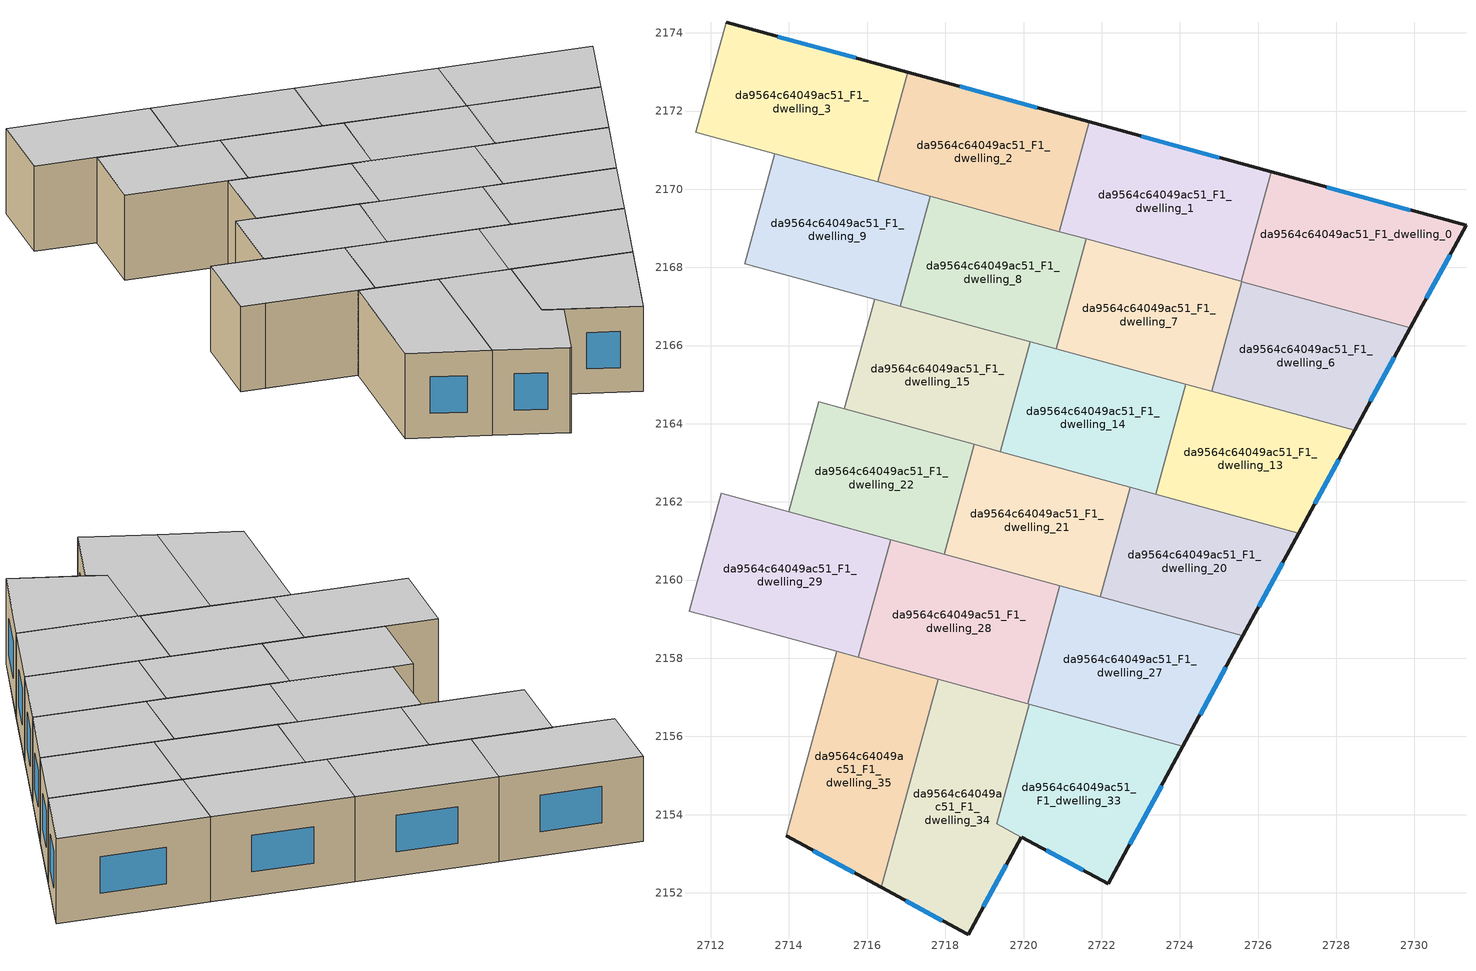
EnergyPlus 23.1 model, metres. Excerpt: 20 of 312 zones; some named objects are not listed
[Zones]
da9564c64049ac51_F1_dwelling_0
 floor to da9564c64049ac51_F0_dwelling_0 (EU_floor_Construction): 2731.32,2169.08 2729.9,2166.46 2725.57,2167.64 2726.34,2170.45 z3
 wall outside (EU_wall_Construction): 2729.9,2166.46 2731.32,2169.08 2726.34,2170.45 z3:6
 wall to da9564c64049ac51_F1_dwelling_1 (EU_wall_Construction): 2726.34,2170.45 2725.57,2167.64 z3:6
 wall to da9564c64049ac51_F1_dwelling_6 (EU_wall_Construction): 2725.58,2167.64 2729.9,2166.46 z3:6
 wall to da9564c64049ac51_F1_dwelling_7 (EU_wall_Construction): 2725.57,2167.64 2725.58,2167.64 z3:6
 window (EU_Window_Construction): 2730.3,2167.2 2730.91,2168.33 / 2729.9,2169.47 2727.76,2170.05 z3.86:5.14
 ceiling to da9564c64049ac51_F2_dwelling_0 (EU_floor_Construction): 2729.9,2166.46 2731.32,2169.08 2726.34,2170.45 2725.57,2167.64 z6
da9564c64049ac51_F1_dwelling_1
 floor to da9564c64049ac51_F0_dwelling_1 (EU_floor_Construction): 2726.34,2170.45 2725.57,2167.64 2720.91,2168.91 2721.68,2171.72 z3
 wall outside (EU_wall_Construction): 2726.34,2170.45 2721.68,2171.72 z3:6
 wall to da9564c64049ac51_F1_dwelling_2 (EU_wall_Construction): 2721.68,2171.72 2720.91,2168.91 z3:6
 wall to da9564c64049ac51_F1_dwelling_7 (EU_wall_Construction): 2721.6,2168.73 2725.57,2167.64 z3:6
 wall to da9564c64049ac51_F1_dwelling_8 (EU_wall_Construction): 2720.92,2168.91 2721.6,2168.73 z3:6
 window (EU_Window_Construction): 2725.01,2170.81 2723.01,2171.36 z3.86:5.14
 ceiling to da9564c64049ac51_F2_dwelling_1 (EU_floor_Construction): 2725.57,2167.64 2726.34,2170.45 2721.68,2171.72 2720.91,2168.91 z6
da9564c64049ac51_F1_dwelling_13
 floor to da9564c64049ac51_F0_dwelling_13 (EU_floor_Construction): 2728.47,2163.83 2727.04,2161.2 2723.39,2162.2 2724.16,2165.01 z3
 wall outside (EU_wall_Construction): 2727.04,2161.2 2728.47,2163.83 z3:6
 wall to da9564c64049ac51_F1_dwelling_14 (EU_wall_Construction): 2724.16,2165.01 2723.39,2162.2 z3:6
 wall to da9564c64049ac51_F1_dwelling_20 (EU_wall_Construction): 2723.39,2162.2 2727.04,2161.2 z3:6
 wall to da9564c64049ac51_F1_dwelling_6 (EU_wall_Construction): 2728.47,2163.83 2724.81,2164.83 z3:6
 wall to da9564c64049ac51_F1_dwelling_7 (EU_wall_Construction): 2724.81,2164.83 2724.16,2165.01 z3:6
 window (EU_Window_Construction): 2727.45,2161.95 2728.06,2163.08 z3.86:5.14
 ceiling to da9564c64049ac51_F2_dwelling_13 (EU_floor_Construction): 2727.04,2161.2 2728.47,2163.83 2724.16,2165.01 2723.39,2162.2 z6
da9564c64049ac51_F1_dwelling_14
 floor to da9564c64049ac51_F0_dwelling_14 (EU_floor_Construction): 2724.16,2165.01 2723.39,2162.2 2719.4,2163.29 2720.17,2166.1 z3
 wall to da9564c64049ac51_F1_dwelling_15 (EU_wall_Construction): 2720.17,2166.1 2719.4,2163.29 z3:6
 wall to da9564c64049ac51_F1_dwelling_21 (EU_wall_Construction): 2719.4,2163.29 2722.73,2162.38 z3:6
 wall to da9564c64049ac51_F1_dwelling_7 (EU_wall_Construction): 2724.16,2165.01 2720.83,2165.92 z3:6
 wall to da9564c64049ac51_F1_dwelling_20 (EU_wall_Construction): 2722.73,2162.38 2723.39,2162.2 z3:6
 wall to da9564c64049ac51_F1_dwelling_8 (EU_wall_Construction): 2720.83,2165.92 2720.17,2166.1 z3:6
 ceiling to da9564c64049ac51_F2_dwelling_14 (EU_floor_Construction): 2723.39,2162.2 2724.16,2165.01 2720.17,2166.1 2719.4,2163.29 z6
da9564c64049ac51_F1_dwelling_15
 floor to da9564c64049ac51_F0_dwelling_15 (EU_floor_Construction): 2720.17,2166.1 2719.4,2163.29 2715.42,2164.38 2716.19,2167.19 z3
 wall to da9564c64049ac51_F1_dwelling_16 (EU_wall_Construction): 2716.19,2167.19 2715.42,2164.38 z3:6
 wall to da9564c64049ac51_F1_dwelling_22 (EU_wall_Construction): 2715.42,2164.38 2718.74,2163.47 z3:6
 wall to da9564c64049ac51_F1_dwelling_8 (EU_wall_Construction): 2720.17,2166.1 2716.85,2167.01 z3:6
 wall to da9564c64049ac51_F1_dwelling_21 (EU_wall_Construction): 2718.74,2163.47 2719.4,2163.29 z3:6
 wall to da9564c64049ac51_F1_dwelling_9 (EU_wall_Construction): 2716.85,2167.01 2716.19,2167.19 z3:6
 ceiling to da9564c64049ac51_F2_dwelling_15 (EU_floor_Construction): 2719.4,2163.29 2720.17,2166.1 2716.19,2167.19 2715.42,2164.38 z6
da9564c64049ac51_F1_dwelling_2
 floor to da9564c64049ac51_F0_dwelling_2 (EU_floor_Construction): 2721.68,2171.72 2720.91,2168.91 2716.27,2170.19 2717.03,2173 z3
 wall outside (EU_wall_Construction): 2721.68,2171.72 2717.03,2173 z3:6
 wall to da9564c64049ac51_F1_dwelling_3 (EU_wall_Construction): 2717.03,2173 2716.27,2170.19 z3:6
 wall to da9564c64049ac51_F1_dwelling_8 (EU_wall_Construction): 2717.62,2169.82 2720.91,2168.91 z3:6
 wall to da9564c64049ac51_F1_dwelling_9 (EU_wall_Construction): 2716.27,2170.19 2717.62,2169.82 z3:6
 window (EU_Window_Construction): 2720.35,2172.09 2718.36,2172.63 z3.86:5.14
 ceiling to da9564c64049ac51_F2_dwelling_2 (EU_floor_Construction): 2720.91,2168.91 2721.68,2171.72 2717.03,2173 2716.27,2170.19 z6
da9564c64049ac51_F1_dwelling_20
 floor to da9564c64049ac51_F0_dwelling_20 (EU_floor_Construction): 2727.04,2161.2 2725.61,2158.57 2721.96,2159.57 2722.73,2162.38 z3
 wall outside (EU_wall_Construction): 2725.61,2158.57 2727.04,2161.2 z3:6
 wall to da9564c64049ac51_F1_dwelling_21 (EU_wall_Construction): 2722.73,2162.38 2721.96,2159.57 z3:6
 wall to da9564c64049ac51_F1_dwelling_27 (EU_wall_Construction): 2721.96,2159.57 2725.61,2158.57 z3:6
 window (EU_Window_Construction): 2726.02,2159.32 2726.63,2160.45 z3.86:5.14
 ceiling to da9564c64049ac51_F2_dwelling_20 (EU_floor_Construction): 2725.61,2158.57 2727.04,2161.2 2722.73,2162.38 2721.96,2159.57 z6
da9564c64049ac51_F1_dwelling_21
 floor to da9564c64049ac51_F0_dwelling_21 (EU_floor_Construction): 2722.73,2162.38 2721.96,2159.57 2717.97,2160.66 2718.74,2163.47 z3
 wall to da9564c64049ac51_F1_dwelling_22 (EU_wall_Construction): 2718.74,2163.47 2717.97,2160.66 z3:6
 wall to da9564c64049ac51_F1_dwelling_28 (EU_wall_Construction): 2717.97,2160.66 2720.93,2159.85 z3:6
 wall to da9564c64049ac51_F1_dwelling_27 (EU_wall_Construction): 2720.93,2159.85 2721.96,2159.57 z3:6
 ceiling to da9564c64049ac51_F2_dwelling_21 (EU_floor_Construction): 2721.96,2159.57 2722.73,2162.38 2718.74,2163.47 2717.97,2160.66 z6
da9564c64049ac51_F1_dwelling_22
 floor to da9564c64049ac51_F0_dwelling_22 (EU_floor_Construction): 2718.74,2163.47 2717.97,2160.66 2713.99,2161.75 2714.76,2164.56 z3
 wall to da9564c64049ac51_F1_dwelling_23 (EU_wall_Construction): 2714.76,2164.56 2713.99,2161.75 z3:6
 wall to da9564c64049ac51_F1_dwelling_29 (EU_wall_Construction): 2713.99,2161.75 2716.6,2161.04 z3:6
 wall to da9564c64049ac51_F1_dwelling_16 (EU_wall_Construction): 2715.42,2164.38 2714.76,2164.56 z3:6
 wall to da9564c64049ac51_F1_dwelling_28 (EU_wall_Construction): 2716.6,2161.04 2717.98,2160.66 z3:6
 ceiling to da9564c64049ac51_F2_dwelling_22 (EU_floor_Construction): 2717.97,2160.66 2718.74,2163.47 2714.76,2164.56 2713.99,2161.75 z6
da9564c64049ac51_F1_dwelling_27
 floor to da9564c64049ac51_F0_dwelling_27 (EU_floor_Construction): 2725.61,2158.57 2724.08,2155.75 2720.1,2156.84 2720.93,2159.85 z3
 wall outside (EU_wall_Construction): 2724.08,2155.75 2725.61,2158.57 z3:6
 wall to da9564c64049ac51_F1_dwelling_28 (EU_wall_Construction): 2720.93,2159.85 2720.1,2156.84 z3:6
 wall to da9564c64049ac51_F1_dwelling_33 (EU_wall_Construction): 2720.15,2156.82 2724.08,2155.75 z3:6
 wall to da9564c64049ac51_F1_dwelling_34 (EU_wall_Construction): 2720.1,2156.84 2720.15,2156.82 z3:6
 window (EU_Window_Construction): 2724.52,2156.55 2725.17,2157.76 z3.86:5.14
 ceiling to da9564c64049ac51_F2_dwelling_27 (EU_floor_Construction): 2724.08,2155.75 2725.61,2158.57 2720.93,2159.85 2720.1,2156.84 z6
da9564c64049ac51_F1_dwelling_28
 floor to da9564c64049ac51_F0_dwelling_28 (EU_floor_Construction): 2720.93,2159.85 2720.1,2156.84 2715.77,2158.02 2716.6,2161.04 z3
 wall to da9564c64049ac51_F1_dwelling_29 (EU_wall_Construction): 2716.6,2161.04 2715.77,2158.02 z3:6
 wall to da9564c64049ac51_F1_dwelling_34 (EU_wall_Construction): 2717.82,2157.46 2720.1,2156.84 z3:6
 wall to da9564c64049ac51_F1_dwelling_35 (EU_wall_Construction): 2715.77,2158.02 2717.82,2157.46 z3:6
 ceiling to da9564c64049ac51_F2_dwelling_28 (EU_floor_Construction): 2720.1,2156.84 2720.93,2159.85 2716.6,2161.04 2715.77,2158.02 z6
da9564c64049ac51_F1_dwelling_29
 floor to da9564c64049ac51_F0_dwelling_29 (EU_floor_Construction): 2716.6,2161.04 2715.77,2158.02 2711.44,2159.21 2712.27,2162.22 z3
 wall to da9564c64049ac51_F1_dwelling_30 (EU_wall_Construction): 2712.27,2162.22 2711.44,2159.21 z3:6
 wall to da9564c64049ac51_F1_dwelling_36 (EU_wall_Construction): 2712.23,2158.99 2715.22,2158.17 z3:6
 wall to da9564c64049ac51_F1_dwelling_23 (EU_wall_Construction): 2713.99,2161.75 2712.27,2162.22 z3:6
 wall to da9564c64049ac51_F1_dwelling_37 (EU_wall_Construction): 2711.44,2159.21 2712.23,2158.99 z3:6
 wall to da9564c64049ac51_F1_dwelling_35 (EU_wall_Construction): 2715.22,2158.17 2715.77,2158.02 z3:6
 ceiling to da9564c64049ac51_F2_dwelling_29 (EU_floor_Construction): 2715.77,2158.02 2716.6,2161.04 2712.27,2162.22 2711.44,2159.21 z6
da9564c64049ac51_F1_dwelling_3
 floor to da9564c64049ac51_F0_dwelling_3 (EU_floor_Construction): 2717.03,2173 2716.27,2170.19 2711.62,2171.46 2712.39,2174.27 z3
 wall outside (EU_wall_Construction): 2717.03,2173 2712.39,2174.27 z3:6
 wall to da9564c64049ac51_F1_dwelling_4 (EU_wall_Construction): 2712.39,2174.27 2711.62,2171.46 z3:6
 wall to da9564c64049ac51_F1_dwelling_10 (EU_wall_Construction): 2711.62,2171.46 2713.63,2170.91 z3:6
 wall to da9564c64049ac51_F1_dwelling_9 (EU_wall_Construction): 2713.63,2170.91 2716.27,2170.19 z3:6
 window (EU_Window_Construction): 2715.71,2173.36 2713.72,2173.91 z3.86:5.14
 ceiling to da9564c64049ac51_F2_dwelling_3 (EU_floor_Construction): 2716.27,2170.19 2717.03,2173 2712.39,2174.27 2711.62,2171.46 z6
da9564c64049ac51_F1_dwelling_33
 floor to da9564c64049ac51_F0_dwelling_33 (EU_floor_Construction): 2724.08,2155.75 2722.17,2152.23 2719.31,2153.76 2720.15,2156.82 z3
 wall outside (EU_wall_Construction): 2719.95,2153.42 2722.17,2152.23 2724.08,2155.75 z3:6
 wall to da9564c64049ac51_F1_dwelling_34 (EU_wall_Construction): 2719.31,2153.76 2719.95,2153.42 / 2720.15,2156.82 2719.32,2153.77 z3:6
 window (EU_Window_Construction): 2722.71,2153.24 2723.53,2154.74 / 2720.58,2153.08 2721.53,2152.57 z3.86:5.14
 ceiling to da9564c64049ac51_F2_dwelling_33 (EU_floor_Construction): 2722.17,2152.23 2724.08,2155.75 2720.15,2156.82 2719.31,2153.76 z6
da9564c64049ac51_F1_dwelling_34
 floor to da9564c64049ac51_F0_dwelling_34 (EU_floor_Construction): 2720.15,2156.82 2719.31,2153.76 2719.95,2153.42 2718.59,2150.93 2718.54,2150.95 2716.36,2152.14 2717.82,2157.46 z3
 wall outside (EU_wall_Construction): 2716.36,2152.14 2718.54,2150.95 2718.59,2150.93 2719.95,2153.42 z3:6
 wall to da9564c64049ac51_F1_dwelling_35 (EU_wall_Construction): 2717.82,2157.46 2716.36,2152.14 z3:6
 window (EU_Window_Construction): 2716.99,2151.8 2717.92,2151.29 / 2718.97,2151.64 2719.56,2152.71 z3.86:5.14
 ceiling to da9564c64049ac51_F2_dwelling_34 (EU_floor_Construction): 2718.59,2150.93 2719.95,2153.42 2719.31,2153.76 2720.15,2156.82 2717.82,2157.46 2716.36,2152.14 2718.54,2150.95 z6
da9564c64049ac51_F1_dwelling_35
 floor to da9564c64049ac51_F0_dwelling_35 (EU_floor_Construction): 2717.82,2157.46 2716.36,2152.14 2713.93,2153.46 2715.22,2158.17 z3
 wall outside (EU_wall_Construction): 2713.93,2153.46 2716.36,2152.14 z3:6
 wall to da9564c64049ac51_F1_dwelling_36 (EU_wall_Construction): 2715.22,2158.17 2713.93,2153.46 z3:6
 window (EU_Window_Construction): 2714.63,2153.08 2715.67,2152.51 z3.86:5.14
 ceiling to da9564c64049ac51_F2_dwelling_35 (EU_floor_Construction): 2716.36,2152.14 2717.82,2157.46 2715.22,2158.17 2713.93,2153.46 z6
da9564c64049ac51_F1_dwelling_6
 floor to da9564c64049ac51_F0_dwelling_6 (EU_floor_Construction): 2729.9,2166.46 2728.47,2163.83 2724.81,2164.83 2725.58,2167.64 z3
 wall outside (EU_wall_Construction): 2728.47,2163.83 2729.9,2166.46 z3:6
 wall to da9564c64049ac51_F1_dwelling_7 (EU_wall_Construction): 2725.58,2167.64 2724.81,2164.83 z3:6
 window (EU_Window_Construction): 2728.88,2164.58 2729.49,2165.7 z3.86:5.14
 ceiling to da9564c64049ac51_F2_dwelling_6 (EU_floor_Construction): 2728.47,2163.83 2729.9,2166.46 2725.58,2167.64 2724.81,2164.83 z6
da9564c64049ac51_F1_dwelling_7
 floor to da9564c64049ac51_F0_dwelling_7 (EU_floor_Construction): 2725.58,2167.64 2724.81,2164.83 2720.83,2165.92 2721.6,2168.73 z3
 wall to da9564c64049ac51_F1_dwelling_8 (EU_wall_Construction): 2721.6,2168.73 2720.83,2165.92 z3:6
 ceiling to da9564c64049ac51_F2_dwelling_7 (EU_floor_Construction): 2724.81,2164.83 2725.58,2167.64 2721.6,2168.73 2720.83,2165.92 z6
da9564c64049ac51_F1_dwelling_8
 floor to da9564c64049ac51_F0_dwelling_8 (EU_floor_Construction): 2721.6,2168.73 2720.83,2165.92 2716.85,2167.01 2717.62,2169.82 z3
 wall to da9564c64049ac51_F1_dwelling_9 (EU_wall_Construction): 2717.62,2169.82 2716.85,2167.01 z3:6
 ceiling to da9564c64049ac51_F2_dwelling_8 (EU_floor_Construction): 2720.83,2165.92 2721.6,2168.73 2717.62,2169.82 2716.85,2167.01 z6
da9564c64049ac51_F1_dwelling_9
 floor to da9564c64049ac51_F0_dwelling_9 (EU_floor_Construction): 2717.62,2169.82 2716.85,2167.01 2712.86,2168.1 2713.63,2170.91 z3
 wall to da9564c64049ac51_F1_dwelling_10 (EU_wall_Construction): 2713.63,2170.91 2712.86,2168.1 z3:6
 wall to da9564c64049ac51_F1_dwelling_16 (EU_wall_Construction): 2712.86,2168.1 2716.19,2167.19 z3:6
 ceiling to da9564c64049ac51_F2_dwelling_9 (EU_floor_Construction): 2716.85,2167.01 2717.62,2169.82 2713.63,2170.91 2712.86,2168.1 z6
[Building]
EU S2 Campaign: North Axis=0; Terrain=City; Solar Distribution=FullExterior
[Site:Location]
Helsinki-Vantaa.AP: Latitude=60.317; Longitude=24.963; Time Zone=2; Elevation=54.6
[SizingPeriod:WeatherFileDays]
AnnualSizingPeriod: Begin Month=1; Begin Day of Month=1; End Month=12; End Day of Month=31; Day of Week for Start Day=Monday; Use Weather File Daylight Saving Period=No; Use Weather File Rain and Snow Indicators=No
[MATERIAL]
EU_InternalMass_Material: Roughness=MediumRough; Thickness=0.1; Conductivity=1; Density=1800; Specific Heat=900; Thermal Absorptance=0.9; Solar Absorptance=0.7; Visible Absorptance=0.7
[MATERIAL:NOMASS] Roughness=MediumRough; Thermal Absorptance=0.9; Solar Absorptance=0.7; Visible Absorptance=0.7
Name | Thermal Resistance
EU_wall_NoMass | 5.91765
EU_floor_NoMass | 6.2875
[WINDOWMATERIAL:SIMPLEGLAZINGSYSTEM]
EU_Window_SimpleGlazing: UFactor=0.994035; Solar Heat Gain Coefficient=0.7; Visible Transmittance=0.7
[CONSTRUCTION]
EU_wall_Construction: EU_wall_NoMass
EU_floor_Construction: EU_floor_NoMass
EU_Window_Construction: EU_Window_SimpleGlazing
EU_InternalMass_Construction: EU_InternalMass_Material
[ZONE] Type=1; Multiplier=1; Ceiling Height=autocalculate; Floor Area=autocalculate; Part of Total Floor Area=Yes
Name | Volume
da9564c64049ac51_F1_dwelling_0; da9564c64049ac51_F1_dwelling_29 | 42.09375
da9564c64049ac51_F1_dwelling_1 | 42.0894
da9564c64049ac51_F1_dwelling_13 | 36.0894
da9564c64049ac51_F1_dwelling_14; da9564c64049ac51_F1_dwelling_20 | 36.0798
da9564c64049ac51_F1_dwelling_15 | 36.0864
da9564c64049ac51_F1_dwelling_2 | 42.0967
da9564c64049ac51_F1_dwelling_21; da9564c64049ac51_F1_dwelling_8 | 36.0791
da9564c64049ac51_F1_dwelling_22; da9564c64049ac51_F1_dwelling_9 | 36.082
da9564c64049ac51_F1_dwelling_27; da9564c64049ac51_F1_dwelling_3 | 42.0923
da9564c64049ac51_F1_dwelling_28 | 42.0842
da9564c64049ac51_F1_dwelling_33 | 38.8315
da9564c64049ac51_F1_dwelling_34 | 45.3457
da9564c64049ac51_F1_dwelling_35 | 42.0813
da9564c64049ac51_F1_dwelling_6 | 36.085
da9564c64049ac51_F1_dwelling_7 | 36.0828
[INTERNALMASS] Construction=EU_InternalMass_Construction
Name | Zone or ZoneList | Surface Area
da9564c64049ac51_F1_dwelling_0_EU_InternalMass | da9564c64049ac51_F1_dwelling_0 | 14.0312
da9564c64049ac51_F1_dwelling_1_EU_InternalMass | da9564c64049ac51_F1_dwelling_1 | 14.03
da9564c64049ac51_F1_dwelling_2_EU_InternalMass | da9564c64049ac51_F1_dwelling_2 | 14.0321
da9564c64049ac51_F1_dwelling_3_EU_InternalMass | da9564c64049ac51_F1_dwelling_3 | 14.0306
da9564c64049ac51_F1_dwelling_6_EU_InternalMass | da9564c64049ac51_F1_dwelling_6 | 12.0285
da9564c64049ac51_F1_dwelling_7_EU_InternalMass | da9564c64049ac51_F1_dwelling_7 | 12.0272
da9564c64049ac51_F1_dwelling_8_EU_InternalMass | da9564c64049ac51_F1_dwelling_8 | 12.0265
da9564c64049ac51_F1_dwelling_9_EU_InternalMass | da9564c64049ac51_F1_dwelling_9 | 12.0272
da9564c64049ac51_F1_dwelling_13_EU_InternalMass | da9564c64049ac51_F1_dwelling_13 | 12.0296
da9564c64049ac51_F1_dwelling_14_EU_InternalMass | da9564c64049ac51_F1_dwelling_14 | 12.0265
da9564c64049ac51_F1_dwelling_15_EU_InternalMass | da9564c64049ac51_F1_dwelling_15 | 12.0288
da9564c64049ac51_F1_dwelling_20_EU_InternalMass | da9564c64049ac51_F1_dwelling_20 | 12.0271
da9564c64049ac51_F1_dwelling_21_EU_InternalMass | da9564c64049ac51_F1_dwelling_21 | 12.0265
da9564c64049ac51_F1_dwelling_22_EU_InternalMass | da9564c64049ac51_F1_dwelling_22 | 12.0272
da9564c64049ac51_F1_dwelling_27_EU_InternalMass | da9564c64049ac51_F1_dwelling_27 | 14.0305
da9564c64049ac51_F1_dwelling_28_EU_InternalMass | da9564c64049ac51_F1_dwelling_28 | 14.0282
da9564c64049ac51_F1_dwelling_29_EU_InternalMass | da9564c64049ac51_F1_dwelling_29 | 14.0312
da9564c64049ac51_F1_dwelling_33_EU_InternalMass | da9564c64049ac51_F1_dwelling_33 | 12.9421
da9564c64049ac51_F1_dwelling_34_EU_InternalMass | da9564c64049ac51_F1_dwelling_34 | 15.1153
da9564c64049ac51_F1_dwelling_35_EU_InternalMass | da9564c64049ac51_F1_dwelling_35 | 14.0273
[OTHEREQUIPMENT] Fuel Type=Electricity; Design Level Calculation Method=Watts/Area; Power per Zone Floor Area=1; Fraction Latent=0; Fraction Radiant=0; Fraction Lost=0; Carbon Dioxide Generation Rate=0; EndUse Subcategory=EU_Step8_InternalGains
Name | Zone or ZoneList or Space or SpaceList | Schedule
EU_Step8_InternalGain_da9564c64049ac51_F1_dwelling_0_f000 | da9564c64049ac51_F1_dwelling_0 | EU_Step8_GainSchedule_da9564c64049ac51_F1_dwelling_0_f000
EU_Step8_InternalGain_da9564c64049ac51_F1_dwelling_1_f000 | da9564c64049ac51_F1_dwelling_1 | EU_Step8_GainSchedule_da9564c64049ac51_F1_dwelling_1_f000
EU_Step8_InternalGain_da9564c64049ac51_F1_dwelling_2_f000 | da9564c64049ac51_F1_dwelling_2 | EU_Step8_GainSchedule_da9564c64049ac51_F1_dwelling_2_f000
EU_Step8_InternalGain_da9564c64049ac51_F1_dwelling_3_f000 | da9564c64049ac51_F1_dwelling_3 | EU_Step8_GainSchedule_da9564c64049ac51_F1_dwelling_3_f000
EU_Step8_InternalGain_da9564c64049ac51_F1_dwelling_6_f000 | da9564c64049ac51_F1_dwelling_6 | EU_Step8_GainSchedule_da9564c64049ac51_F1_dwelling_6_f000
EU_Step8_InternalGain_da9564c64049ac51_F1_dwelling_7_f000 | da9564c64049ac51_F1_dwelling_7 | EU_Step8_GainSchedule_da9564c64049ac51_F1_dwelling_7_f000
EU_Step8_InternalGain_da9564c64049ac51_F1_dwelling_8_f000 | da9564c64049ac51_F1_dwelling_8 | EU_Step8_GainSchedule_da9564c64049ac51_F1_dwelling_8_f000
EU_Step8_InternalGain_da9564c64049ac51_F1_dwelling_9_f000 | da9564c64049ac51_F1_dwelling_9 | EU_Step8_GainSchedule_da9564c64049ac51_F1_dwelling_9_f000
EU_Step8_InternalGain_da9564c64049ac51_F1_dwelling_13_f000 | da9564c64049ac51_F1_dwelling_13 | EU_Step8_GainSchedule_da9564c64049ac51_F1_dwelling_13_f000
EU_Step8_InternalGain_da9564c64049ac51_F1_dwelling_14_f000 | da9564c64049ac51_F1_dwelling_14 | EU_Step8_GainSchedule_da9564c64049ac51_F1_dwelling_14_f000
EU_Step8_InternalGain_da9564c64049ac51_F1_dwelling_15_f000 | da9564c64049ac51_F1_dwelling_15 | EU_Step8_GainSchedule_da9564c64049ac51_F1_dwelling_15_f000
EU_Step8_InternalGain_da9564c64049ac51_F1_dwelling_20_f000 | da9564c64049ac51_F1_dwelling_20 | EU_Step8_GainSchedule_da9564c64049ac51_F1_dwelling_20_f000
EU_Step8_InternalGain_da9564c64049ac51_F1_dwelling_21_f000 | da9564c64049ac51_F1_dwelling_21 | EU_Step8_GainSchedule_da9564c64049ac51_F1_dwelling_21_f000
EU_Step8_InternalGain_da9564c64049ac51_F1_dwelling_22_f000 | da9564c64049ac51_F1_dwelling_22 | EU_Step8_GainSchedule_da9564c64049ac51_F1_dwelling_22_f000
EU_Step8_InternalGain_da9564c64049ac51_F1_dwelling_27_f000 | da9564c64049ac51_F1_dwelling_27 | EU_Step8_GainSchedule_da9564c64049ac51_F1_dwelling_27_f000
EU_Step8_InternalGain_da9564c64049ac51_F1_dwelling_28_f000 | da9564c64049ac51_F1_dwelling_28 | EU_Step8_GainSchedule_da9564c64049ac51_F1_dwelling_28_f000
EU_Step8_InternalGain_da9564c64049ac51_F1_dwelling_29_f000 | da9564c64049ac51_F1_dwelling_29 | EU_Step8_GainSchedule_da9564c64049ac51_F1_dwelling_29_f000
EU_Step8_InternalGain_da9564c64049ac51_F1_dwelling_33_f000 | da9564c64049ac51_F1_dwelling_33 | EU_Step8_GainSchedule_da9564c64049ac51_F1_dwelling_33_f000
EU_Step8_InternalGain_da9564c64049ac51_F1_dwelling_34_f000 | da9564c64049ac51_F1_dwelling_34 | EU_Step8_GainSchedule_da9564c64049ac51_F1_dwelling_34_f000
EU_Step8_InternalGain_da9564c64049ac51_F1_dwelling_35_f000 | da9564c64049ac51_F1_dwelling_35 | EU_Step8_GainSchedule_da9564c64049ac51_F1_dwelling_35_f000
[ZONEVENTILATION:DESIGNFLOWRATE] Schedule=EU_AlwaysOn; Design Flow Rate Calculation Method=AirChanges/Hour; Air Changes per Hour=0.596421; Ventilation Type=Natural; Fan Pressure Rise=0; Fan Total Efficiency=1; Constant Term Coefficient=1; Temperature Term Coefficient=0; Velocity Term Coefficient=0; Velocity Squared Term Coefficient=0; Minimum Indoor Temperature=-100; Maximum Indoor Temperature=100; Delta Temperature=-100; Minimum Outdoor Temperature=-100; Maximum Outdoor Temperature=100; Maximum Wind Speed=40
Name | Zone or ZoneList or Space or SpaceList
EU_ConstantAir_da9564c64049ac51_F1_dwelling_0 | da9564c64049ac51_F1_dwelling_0
EU_ConstantAir_da9564c64049ac51_F1_dwelling_1 | da9564c64049ac51_F1_dwelling_1
EU_ConstantAir_da9564c64049ac51_F1_dwelling_2 | da9564c64049ac51_F1_dwelling_2
EU_ConstantAir_da9564c64049ac51_F1_dwelling_3 | da9564c64049ac51_F1_dwelling_3
EU_ConstantAir_da9564c64049ac51_F1_dwelling_6 | da9564c64049ac51_F1_dwelling_6
EU_ConstantAir_da9564c64049ac51_F1_dwelling_7 | da9564c64049ac51_F1_dwelling_7
EU_ConstantAir_da9564c64049ac51_F1_dwelling_8 | da9564c64049ac51_F1_dwelling_8
EU_ConstantAir_da9564c64049ac51_F1_dwelling_9 | da9564c64049ac51_F1_dwelling_9
EU_ConstantAir_da9564c64049ac51_F1_dwelling_13 | da9564c64049ac51_F1_dwelling_13
EU_ConstantAir_da9564c64049ac51_F1_dwelling_14 | da9564c64049ac51_F1_dwelling_14
EU_ConstantAir_da9564c64049ac51_F1_dwelling_15 | da9564c64049ac51_F1_dwelling_15
EU_ConstantAir_da9564c64049ac51_F1_dwelling_20 | da9564c64049ac51_F1_dwelling_20
EU_ConstantAir_da9564c64049ac51_F1_dwelling_21 | da9564c64049ac51_F1_dwelling_21
EU_ConstantAir_da9564c64049ac51_F1_dwelling_22 | da9564c64049ac51_F1_dwelling_22
EU_ConstantAir_da9564c64049ac51_F1_dwelling_27 | da9564c64049ac51_F1_dwelling_27
EU_ConstantAir_da9564c64049ac51_F1_dwelling_28 | da9564c64049ac51_F1_dwelling_28
EU_ConstantAir_da9564c64049ac51_F1_dwelling_29 | da9564c64049ac51_F1_dwelling_29
EU_ConstantAir_da9564c64049ac51_F1_dwelling_33 | da9564c64049ac51_F1_dwelling_33
EU_ConstantAir_da9564c64049ac51_F1_dwelling_34 | da9564c64049ac51_F1_dwelling_34
EU_ConstantAir_da9564c64049ac51_F1_dwelling_35 | da9564c64049ac51_F1_dwelling_35
[HVACTEMPLATE:ZONE:IDEALLOADSAIRSYSTEM] System Availability Schedule=EU_AlwaysOn; Maximum Heating Supply Air Temperature=50; Minimum Cooling Supply Air Temperature=13; Maximum Heating Supply Air Humidity Ratio=0.0156; Minimum Cooling Supply Air Humidity Ratio=0.0077; Heating Limit=NoLimit; Cooling Limit=NoLimit; Heating Availability Schedule=EU_AlwaysOn; Cooling Availability Schedule=EU_CoolingOff; Dehumidification Control Type=ConstantSensibleHeatRatio; Cooling Sensible Heat Ratio=0.7; Dehumidification Setpoint=60; Humidification Control Type=None; Humidification Setpoint=30; Outdoor Air Method=None; Outdoor Air Flow Rate per Person=0.00944; Outdoor Air Flow Rate per Zone Floor Area=0; Outdoor Air Flow Rate per Zone=0; Demand Controlled Ventilation Type=None; Outdoor Air Economizer Type=NoEconomizer; Heat Recovery Type=None; Sensible Heat Recovery Effectiveness=0.7; Latent Heat Recovery Effectiveness=0.65
Name | Template Thermostat
da9564c64049ac51_F1_dwelling_0 | EU_HeatOnly_da9564c64049ac51_F1_dwelling_0
da9564c64049ac51_F1_dwelling_1 | EU_HeatOnly_da9564c64049ac51_F1_dwelling_1
da9564c64049ac51_F1_dwelling_2 | EU_HeatOnly_da9564c64049ac51_F1_dwelling_2
da9564c64049ac51_F1_dwelling_3 | EU_HeatOnly_da9564c64049ac51_F1_dwelling_3
da9564c64049ac51_F1_dwelling_6 | EU_HeatOnly_da9564c64049ac51_F1_dwelling_6
da9564c64049ac51_F1_dwelling_7 | EU_HeatOnly_da9564c64049ac51_F1_dwelling_7
da9564c64049ac51_F1_dwelling_8 | EU_HeatOnly_da9564c64049ac51_F1_dwelling_8
da9564c64049ac51_F1_dwelling_9 | EU_HeatOnly_da9564c64049ac51_F1_dwelling_9
da9564c64049ac51_F1_dwelling_13 | EU_HeatOnly_da9564c64049ac51_F1_dwelling_13
da9564c64049ac51_F1_dwelling_14 | EU_HeatOnly_da9564c64049ac51_F1_dwelling_14
da9564c64049ac51_F1_dwelling_15 | EU_HeatOnly_da9564c64049ac51_F1_dwelling_15
da9564c64049ac51_F1_dwelling_20 | EU_HeatOnly_da9564c64049ac51_F1_dwelling_20
da9564c64049ac51_F1_dwelling_21 | EU_HeatOnly_da9564c64049ac51_F1_dwelling_21
da9564c64049ac51_F1_dwelling_22 | EU_HeatOnly_da9564c64049ac51_F1_dwelling_22
da9564c64049ac51_F1_dwelling_27 | EU_HeatOnly_da9564c64049ac51_F1_dwelling_27
da9564c64049ac51_F1_dwelling_28 | EU_HeatOnly_da9564c64049ac51_F1_dwelling_28
da9564c64049ac51_F1_dwelling_29 | EU_HeatOnly_da9564c64049ac51_F1_dwelling_29
da9564c64049ac51_F1_dwelling_33 | EU_HeatOnly_da9564c64049ac51_F1_dwelling_33
da9564c64049ac51_F1_dwelling_34 | EU_HeatOnly_da9564c64049ac51_F1_dwelling_34
da9564c64049ac51_F1_dwelling_35 | EU_HeatOnly_da9564c64049ac51_F1_dwelling_35
[SIZING:ZONE] Zone Cooling Design Supply Air Temperature Input Method=SupplyAirTemperature; Zone Cooling Design Supply Air Temperature=13; Zone Heating Design Supply Air Temperature Input Method=SupplyAirTemperature; Zone Heating Design Supply Air Temperature=50; Zone Cooling Design Supply Air Humidity Ratio=0.008; Zone Heating Design Supply Air Humidity Ratio=0.008; Cooling Design Air Flow Method=DesignDay; Cooling Design Air Flow Rate=0; Cooling Minimum Air Flow per Zone Floor Area=0.000762; Cooling Minimum Air Flow=0; Cooling Minimum Air Flow Fraction=0.2; Heating Design Air Flow Method=DesignDay; Heating Design Air Flow Rate=0; Heating Maximum Air Flow per Zone Floor Area=0.002032; Heating Maximum Air Flow=0.141576; Heating Maximum Air Flow Fraction=0.3; Account for Dedicated Outdoor Air System=No; Dedicated Outdoor Air System Control Strategy=NeutralSupplyAir; Dedicated Outdoor Air Low Setpoint Temperature for Design=autosize; Dedicated Outdoor Air High Setpoint Temperature for Design=autosize; Zone Load Sizing Method=Sensible Load Only No Latent Load; Zone Latent Cooling Design Supply Air Humidity Ratio Input Method=HumidityRatioDifference; Zone Cooling Design Supply Air Humidity Ratio Difference=0.005; Zone Latent Heating Design Supply Air Humidity Ratio Input Method=HumidityRatioDifference; Zone Humidification Design Supply Air Humidity Ratio Difference=0.005
da9564c64049ac51_F1_dwelling_0; da9564c64049ac51_F1_dwelling_1; da9564c64049ac51_F1_dwelling_2; da9564c64049ac51_F1_dwelling_3; da9564c64049ac51_F1_dwelling_6; da9564c64049ac51_F1_dwelling_7; da9564c64049ac51_F1_dwelling_8; da9564c64049ac51_F1_dwelling_9; da9564c64049ac51_F1_dwelling_13; da9564c64049ac51_F1_dwelling_14; da9564c64049ac51_F1_dwelling_15; da9564c64049ac51_F1_dwelling_20; da9564c64049ac51_F1_dwelling_21; da9564c64049ac51_F1_dwelling_22; da9564c64049ac51_F1_dwelling_27; da9564c64049ac51_F1_dwelling_28; da9564c64049ac51_F1_dwelling_29; da9564c64049ac51_F1_dwelling_33; da9564c64049ac51_F1_dwelling_34; da9564c64049ac51_F1_dwelling_35
[SCHEDULE:CONSTANT]
Name | Hourly Value
EU_AlwaysOn | 1
EU_CoolingOff | 0
[SCHEDULE:FILE] Column Number=1; Rows to Skip at Top=0; Number of Hours of Data=8760; Column Separator=Comma; Interpolate to Timestep=No; Minutes per Item=60; Adjust Schedule for Daylight Savings=Yes
Name | File
EU_Step8_GainSchedule_da9564c64049ac51_F1_dwelling_0_f000 | ../../schedules/da9564c64049ac51/da9564c64049ac51_F1_dwelling_0_f000_gain.csv
EU_Step8_GainSchedule_da9564c64049ac51_F1_dwelling_1_f000 | ../../schedules/da9564c64049ac51/da9564c64049ac51_F1_dwelling_1_f000_gain.csv
EU_Step8_GainSchedule_da9564c64049ac51_F1_dwelling_2_f000 | ../../schedules/da9564c64049ac51/da9564c64049ac51_F1_dwelling_2_f000_gain.csv
EU_Step8_GainSchedule_da9564c64049ac51_F1_dwelling_3_f000 | ../../schedules/da9564c64049ac51/da9564c64049ac51_F1_dwelling_3_f000_gain.csv
EU_Step8_GainSchedule_da9564c64049ac51_F1_dwelling_6_f000 | ../../schedules/da9564c64049ac51/da9564c64049ac51_F1_dwelling_6_f000_gain.csv
EU_Step8_GainSchedule_da9564c64049ac51_F1_dwelling_7_f000 | ../../schedules/da9564c64049ac51/da9564c64049ac51_F1_dwelling_7_f000_gain.csv
EU_Step8_GainSchedule_da9564c64049ac51_F1_dwelling_8_f000 | ../../schedules/da9564c64049ac51/da9564c64049ac51_F1_dwelling_8_f000_gain.csv
EU_Step8_GainSchedule_da9564c64049ac51_F1_dwelling_9_f000 | ../../schedules/da9564c64049ac51/da9564c64049ac51_F1_dwelling_9_f000_gain.csv
EU_Step8_GainSchedule_da9564c64049ac51_F1_dwelling_13_f000 | ../../schedules/da9564c64049ac51/da9564c64049ac51_F1_dwelling_13_f000_gain.csv
EU_Step8_GainSchedule_da9564c64049ac51_F1_dwelling_14_f000 | ../../schedules/da9564c64049ac51/da9564c64049ac51_F1_dwelling_14_f000_gain.csv
EU_Step8_GainSchedule_da9564c64049ac51_F1_dwelling_15_f000 | ../../schedules/da9564c64049ac51/da9564c64049ac51_F1_dwelling_15_f000_gain.csv
EU_Step8_GainSchedule_da9564c64049ac51_F1_dwelling_20_f000 | ../../schedules/da9564c64049ac51/da9564c64049ac51_F1_dwelling_20_f000_gain.csv
EU_Step8_GainSchedule_da9564c64049ac51_F1_dwelling_21_f000 | ../../schedules/da9564c64049ac51/da9564c64049ac51_F1_dwelling_21_f000_gain.csv
EU_Step8_GainSchedule_da9564c64049ac51_F1_dwelling_22_f000 | ../../schedules/da9564c64049ac51/da9564c64049ac51_F1_dwelling_22_f000_gain.csv
EU_Step8_GainSchedule_da9564c64049ac51_F1_dwelling_27_f000 | ../../schedules/da9564c64049ac51/da9564c64049ac51_F1_dwelling_27_f000_gain.csv
EU_Step8_GainSchedule_da9564c64049ac51_F1_dwelling_28_f000 | ../../schedules/da9564c64049ac51/da9564c64049ac51_F1_dwelling_28_f000_gain.csv
EU_Step8_GainSchedule_da9564c64049ac51_F1_dwelling_29_f000 | ../../schedules/da9564c64049ac51/da9564c64049ac51_F1_dwelling_29_f000_gain.csv
EU_Step8_GainSchedule_da9564c64049ac51_F1_dwelling_33_f000 | ../../schedules/da9564c64049ac51/da9564c64049ac51_F1_dwelling_33_f000_gain.csv
EU_Step8_GainSchedule_da9564c64049ac51_F1_dwelling_34_f000 | ../../schedules/da9564c64049ac51/da9564c64049ac51_F1_dwelling_34_f000_gain.csv
EU_Step8_GainSchedule_da9564c64049ac51_F1_dwelling_35_f000 | ../../schedules/da9564c64049ac51/da9564c64049ac51_F1_dwelling_35_f000_gain.csv
